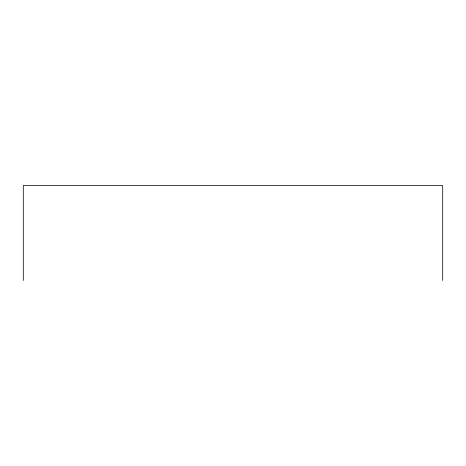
<?xml version="1.0" encoding="UTF-8"?>
<svg xmlns="http://www.w3.org/2000/svg" width="466" height="466" viewBox="0 0 466 466"><rect width="100%" height="100%" fill="white"/><g stroke="black" fill="none" stroke-linecap="round" stroke-linejoin="round"><path stroke-width="0.7" d="M442.7 280.509L442.7 185.491L23.3 185.491L23.3 280.509"/></g></svg>
